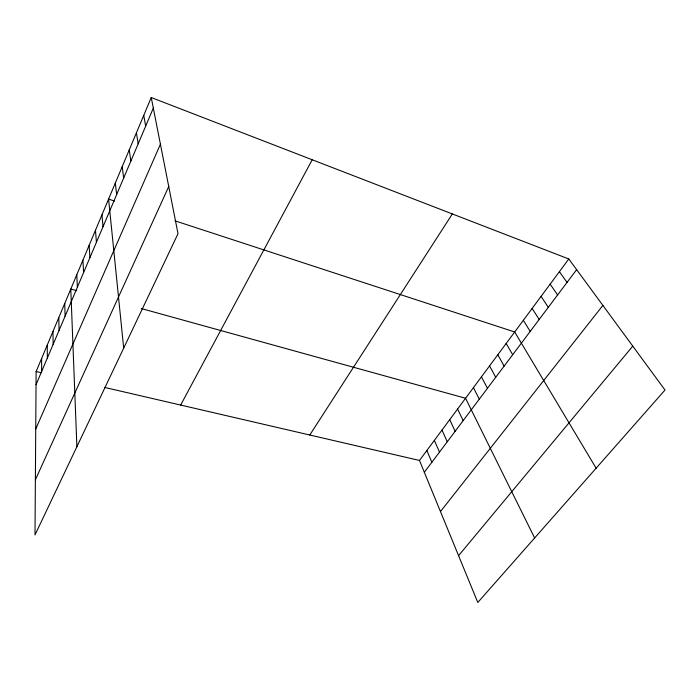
<?xml version="1.0" encoding="UTF-8"?>
<svg xmlns="http://www.w3.org/2000/svg" width="700" height="700" viewBox="0 0 700 700"><rect width="100%" height="100%" fill="white"/><g stroke="black" fill="none" stroke-linecap="round" stroke-linejoin="round"><path stroke-width="1.05" d="M41.633 371.507L41.641 358.435M151.244 97.527L36.129 371.543L35 534.94L178.01 233.704L151.244 97.527L568.803 258.974L665 390.031L477.802 602.472L419.475 460.451L104.956 387.502M36.041 384.694L153.317 108.106M35.735 428.995L160.414 144.191M35.385 479.771L168.735 186.524M180.661 405.064L312.2 159.758M309.785 435.015L452.349 213.946M419.475 460.451L568.803 258.974M424.331 472.273L576.634 269.64M440.466 511.56L602.892 305.41M458.579 555.66L632.774 346.132M36.129 371.543L41.195 372.715M76.799 290.701L70.788 289.039L76.886 446.714M141.251 308.534L465.57 398.265L534.634 537.985M114.529 201.04L108.579 199.097L123.681 348.136M174.947 220.815L514.692 331.984L596.129 468.195M559.405 271.652L567.035 282.415M550.165 284.121L557.594 294.98M541.082 296.38L548.31 307.326M532.14 308.438L539.184 319.471M523.346 320.303L530.206 331.415M506.179 343.473L512.689 354.716M497.805 354.777L504.14 366.091M489.554 365.899L495.731 377.283M481.434 376.854L487.454 388.299M473.445 387.642L479.299 399.14M457.59 409.036L463.146 420.639M449.724 419.641L455.14 431.287M441.989 430.08L447.256 441.779M434.368 440.361L439.495 452.104M426.869 450.485L431.856 462.262M143.754 115.36L145.67 126.157M136.421 132.808L138.18 143.815M129.237 149.896L130.847 161.105M122.211 166.635L123.672 178.028M115.325 183.032L116.646 194.6M101.964 214.839L103.022 226.73M95.48 230.265L96.416 242.305M89.127 245.394L89.941 257.574M82.897 260.225L83.598 272.536M76.781 274.767L77.376 287.21M64.733 303.459L65.109 316.137M58.791 317.599L59.071 330.382M52.964 331.467L53.148 344.356M47.25 345.082L47.337 358.059"/></g></svg>
